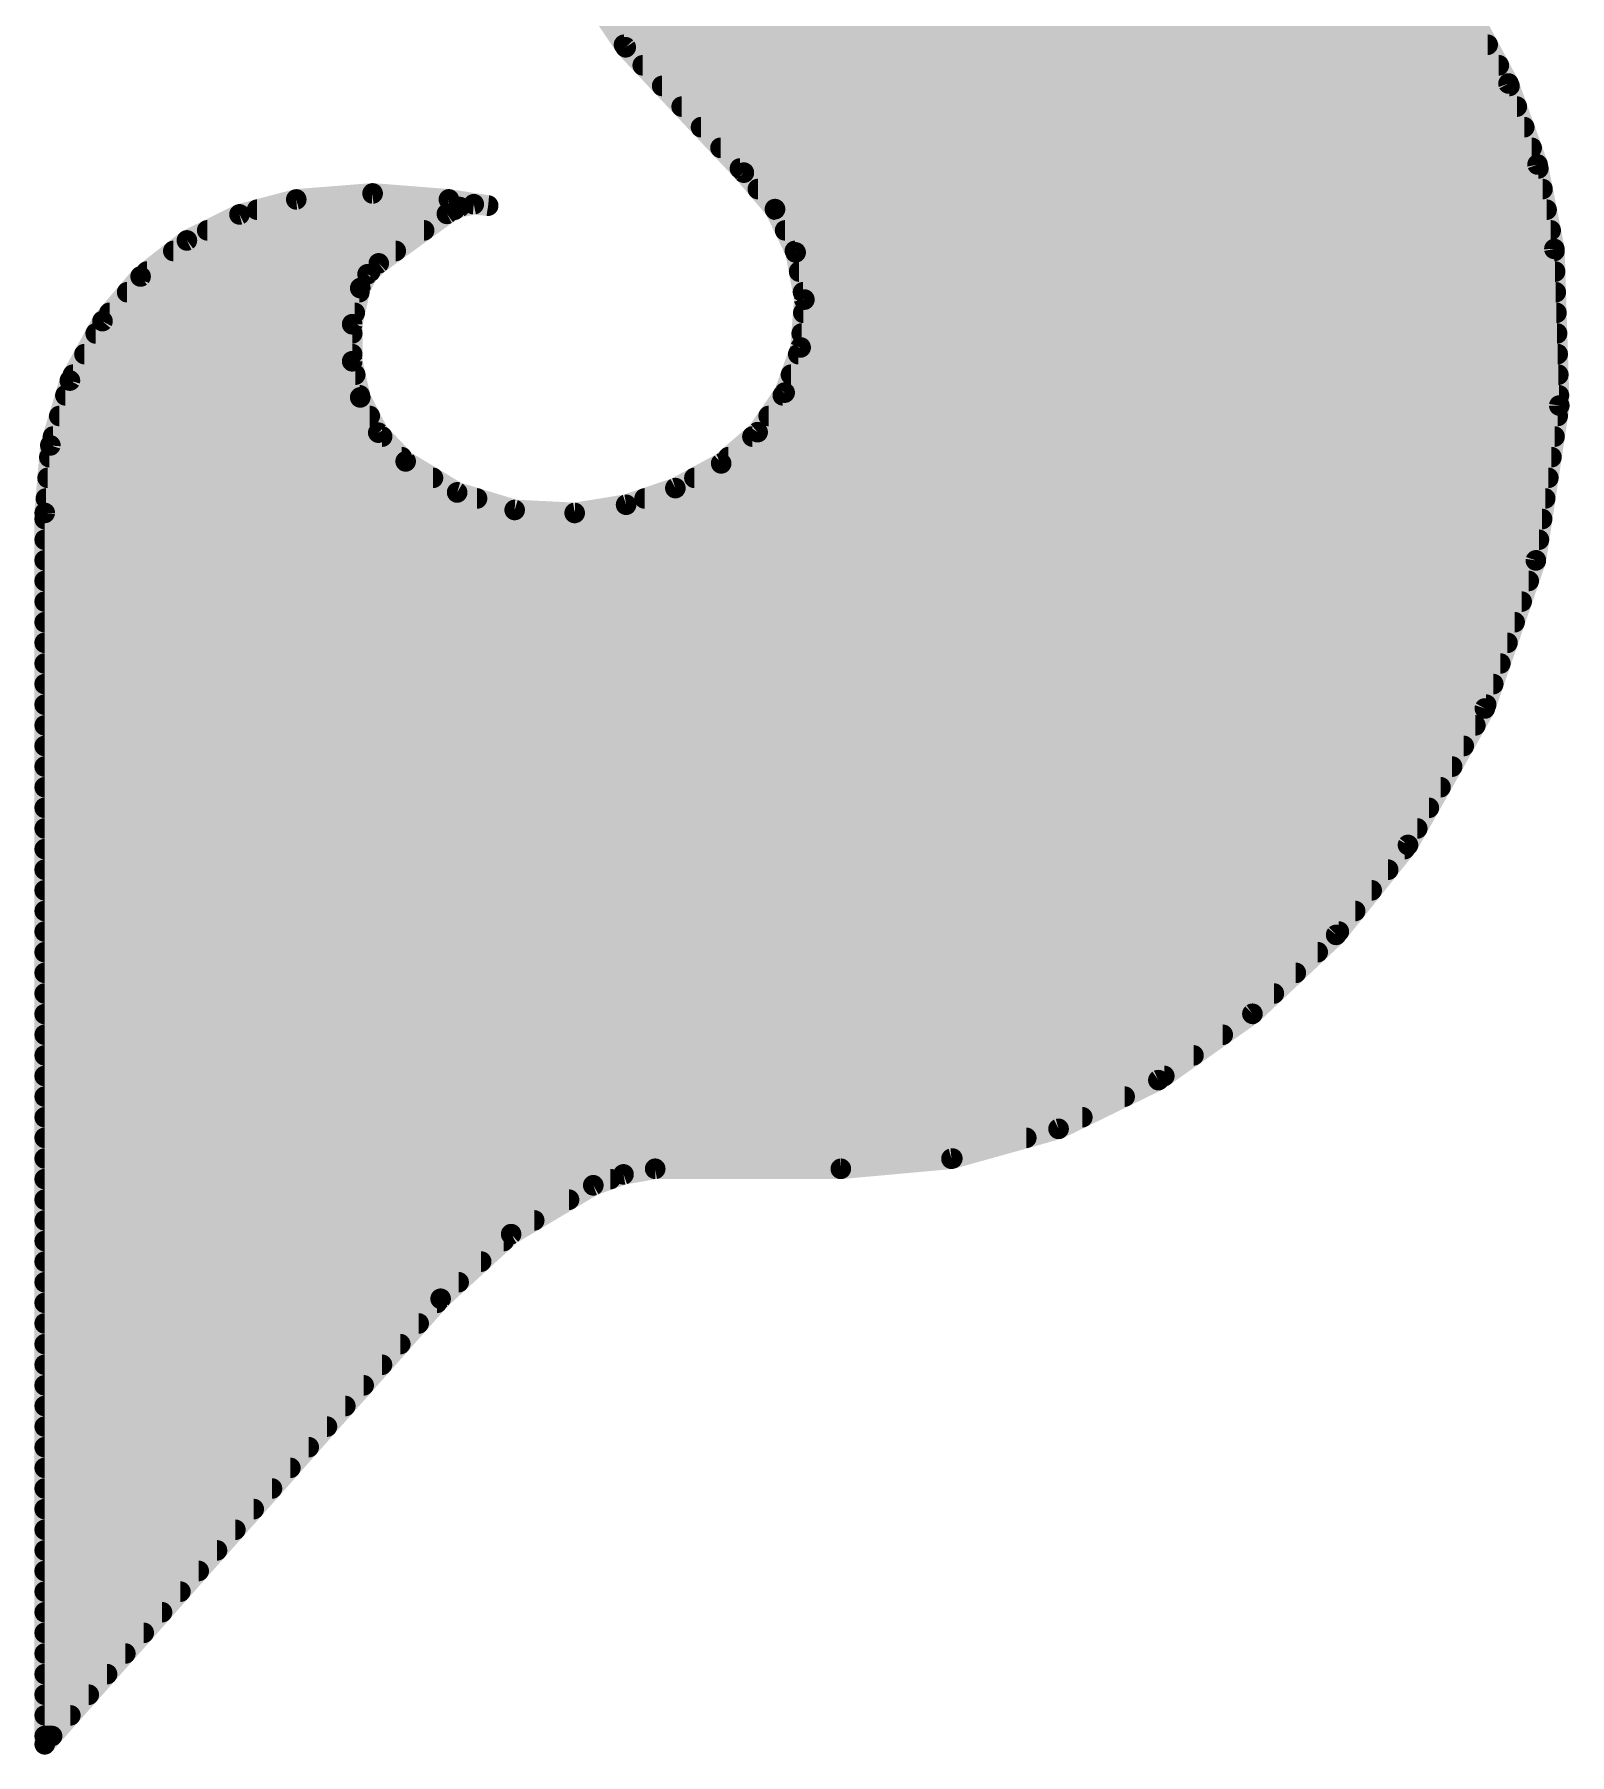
# Model space of a CAD drawing. Extents: x -0.1 to 76.3, y -19.1 to 50.9.
# Drawn here: x 29.832 to 31.723, y 46.662 to 48.781 of the extents above; entities that cross this region are included whole.
import ezdxf

# ---------------------------------------------------------------- set-up
doc = ezdxf.new("R2010")
doc.units = 0
doc.layers.add('21', color=41, linetype='CONTINUOUS')
doc.layers.add('23', color=53, linetype='CONTINUOUS')

msp = doc.modelspace()

# ---------------------------------------------------------------- linework, layer by layer
at = {"layer": '21', "const_width": 0.0254}
for points in [[(30.442, 48.9407), (30.5606, 48.7649)], [(31.6478, 48.7203), (31.5977, 48.8137)], [(30.5414, 48.7934), (31.6086, 48.7934)], [(30.5585, 48.768), (31.6222, 48.768)], [(30.5606, 48.7649), (30.7061, 48.6105)], [(30.5816, 48.7426), (31.6359, 48.7426)], [(30.6055, 48.7172), (31.649, 48.7172)], [(31.6836, 48.6205), (31.6478, 48.7203)], [(30.6295, 48.6918), (31.6581, 48.6918)], [(30.6534, 48.6664), (31.6672, 48.6664)], [(30.6774, 48.641), (31.6763, 48.641)], [(30.7013, 48.6156), (31.6846, 48.6156)], [(30.7061, 48.6105), (30.7444, 48.5656)], [(31.7043, 48.5165), (31.6836, 48.6205)], [(30.2489, 48.5849), (30.1549, 48.5775)], [(30.3429, 48.5775), (30.2489, 48.5849)], [(30.7234, 48.5902), (31.6897, 48.5902)], [(30.1549, 48.5775), (30.085, 48.5591)], [(30.1067, 48.5648), (30.3499, 48.5648)], [(30.3404, 48.5597), (30.3561, 48.5681)], [(30.3912, 48.5699), (30.3429, 48.5775)], [(30.3561, 48.5681), (30.3735, 48.5716)], [(30.3735, 48.5716), (30.3912, 48.5699)], [(30.7444, 48.5656), (30.7699, 48.5123)], [(30.7448, 48.5648), (31.6947, 48.5648)], [(30.085, 48.5591), (30.0202, 48.527)], [(30.2565, 48.4988), (30.3404, 48.5597)], [(30.0202, 48.527), (29.9632, 48.4826)], [(30.0452, 48.5394), (30.3124, 48.5394)], [(30.7569, 48.5394), (31.6998, 48.5394)], [(30.0035, 48.514), (30.2774, 48.514)], [(30.769, 48.514), (31.7044, 48.514)], [(30.7699, 48.5123), (30.7806, 48.4542)], [(31.7103, 48.3237), (31.7043, 48.5165)], [(29.9632, 48.4826), (29.9162, 48.4276)], [(29.9709, 48.4886), (30.246, 48.4886)], [(30.2337, 48.4683), (30.2427, 48.4854)], [(30.2427, 48.4854), (30.2565, 48.4988)], [(30.7742, 48.4886), (31.7052, 48.4886)], [(29.9466, 48.4632), (30.2326, 48.4632)], [(30.2238, 48.4238), (30.2337, 48.4683)], [(30.779, 48.4632), (31.706, 48.4632)], [(29.9249, 48.4378), (30.2269, 48.4378)], [(30.7806, 48.4542), (30.776, 48.3953)], [(30.7794, 48.4378), (31.7068, 48.4378)], [(29.9162, 48.4276), (29.8761, 48.3544)], [(30.2238, 48.3782), (30.2238, 48.4238)], [(29.9079, 48.4124), (30.2238, 48.4124)], [(30.776, 48.3953), (30.7564, 48.3396)], [(30.7774, 48.4124), (31.7076, 48.4124)], [(29.894, 48.387), (30.2238, 48.387)], [(30.2337, 48.3337), (30.2238, 48.3782)], [(30.7731, 48.387), (31.7084, 48.387)], [(29.8761, 48.3544), (29.8521, 48.2745)], [(29.88, 48.3616), (30.2275, 48.3616)], [(30.7642, 48.3616), (31.7091, 48.3616)], [(29.8706, 48.3362), (30.2331, 48.3362)], [(30.2559, 48.2903), (30.2337, 48.3337)], [(30.7564, 48.3396), (30.723, 48.2909)], [(30.7541, 48.3362), (31.7099, 48.3362)], [(29.863, 48.3108), (30.2454, 48.3108)], [(30.7367, 48.3108), (31.7084, 48.3108)], [(31.6815, 48.133), (31.7103, 48.3237)], [(30.2896, 48.2549), (30.2559, 48.2903)], [(30.723, 48.2909), (30.6782, 48.2524)], [(29.8521, 48.2745), (29.8451, 48.1914)], [(29.8553, 48.2854), (30.2606, 48.2854)], [(30.7167, 48.2854), (31.7045, 48.2854)], [(29.8508, 48.26), (30.2847, 48.26)], [(30.353, 48.2167), (30.2896, 48.2549)], [(30.6782, 48.2524), (30.6218, 48.222)], [(30.6871, 48.26), (31.7007, 48.26)], [(29.8487, 48.2346), (30.3233, 48.2346)], [(30.6452, 48.2346), (31.6969, 48.2346)], [(29.8466, 48.2092), (30.3775, 48.2092)], [(30.4238, 48.1951), (30.353, 48.2167)], [(30.6218, 48.222), (30.5611, 48.2015)], [(30.5839, 48.2092), (31.693, 48.2092)], [(29.8451, 48.1914), (29.8451, 46.675)], [(29.8451, 48.1838), (31.6892, 48.1838)], [(30.4978, 48.1914), (30.4238, 48.1951)], [(30.5611, 48.2015), (30.4978, 48.1914)], [(29.8451, 48.1584), (31.6853, 48.1584)], [(29.8451, 48.133), (31.6815, 48.133)], [(31.6187, 47.9506), (31.6815, 48.133)], [(29.8451, 48.1076), (31.6727, 48.1076)], [(29.8451, 48.0822), (31.664, 48.0822)], [(29.8451, 48.0568), (31.6553, 48.0568)], [(29.8451, 48.0314), (31.6465, 48.0314)], [(29.8451, 48.006), (31.6378, 48.006)], [(29.8451, 47.9806), (31.629, 47.9806)], [(29.8451, 47.9552), (31.6203, 47.9552)], [(31.524, 47.7825), (31.6187, 47.9506)], [(29.8451, 47.9298), (31.607, 47.9298)], [(29.8451, 47.9044), (31.5927, 47.9044)], [(29.8451, 47.879), (31.5784, 47.879)], [(29.8451, 47.8536), (31.5641, 47.8536)], [(29.8451, 47.8282), (31.5497, 47.8282)], [(29.8451, 47.8028), (31.5354, 47.8028)], [(31.4356, 47.6718), (31.524, 47.7825)], [(29.8451, 47.7774), (31.5199, 47.7774)], [(29.8451, 47.752), (31.4996, 47.752)], [(29.8451, 47.7266), (31.4793, 47.7266)], [(29.8451, 47.7012), (31.459, 47.7012)], [(29.8451, 47.6758), (31.4388, 47.6758)], [(31.3324, 47.5746), (31.4356, 47.6718)], [(29.8451, 47.6504), (31.4128, 47.6504)], [(29.8451, 47.625), (31.3859, 47.625)], [(29.8451, 47.5996), (31.3589, 47.5996)], [(29.8451, 47.5742), (31.3318, 47.5742)], [(31.2167, 47.4929), (31.3324, 47.5746)], [(29.8451, 47.5488), (31.2959, 47.5488)], [(29.8451, 47.5234), (31.2599, 47.5234)], [(29.8451, 47.498), (31.2239, 47.498)], [(31.0937, 47.4329), (31.2167, 47.4929)], [(29.8451, 47.4726), (31.1751, 47.4726)], [(29.8451, 47.4472), (31.123, 47.4472)], [(29.8451, 47.4218), (31.0539, 47.4218)], [(30.9618, 47.3961), (31.0937, 47.4329)], [(29.8451, 47.3964), (30.9629, 47.3964)], [(30.5207, 47.3634), (30.5579, 47.3769)], [(30.5579, 47.3769), (30.5969, 47.3837)], [(30.5969, 47.3837), (30.8255, 47.3837)], [(30.8255, 47.3837), (30.9618, 47.3961)], [(29.8451, 47.371), (30.5417, 47.371)], [(30.4195, 47.3032), (30.5207, 47.3634)], [(29.8451, 47.3456), (30.4908, 47.3456)], [(29.8451, 47.3202), (30.448, 47.3202)], [(29.8451, 47.2948), (30.4103, 47.2948)], [(30.3327, 47.2237), (30.4195, 47.3032)], [(29.8451, 47.2694), (30.3826, 47.2694)], [(29.8451, 47.244), (30.3549, 47.244)], [(29.8451, 46.675), (30.3327, 47.2237)], [(29.8451, 47.2186), (30.3282, 47.2186)], [(29.8451, 47.1932), (30.3056, 47.1932)], [(29.8451, 47.1678), (30.283, 47.1678)], [(29.8451, 47.1424), (30.2605, 47.1424)], [(29.8451, 47.117), (30.2379, 47.117)], [(29.8451, 47.0916), (30.2153, 47.0916)], [(29.8451, 47.0662), (30.1927, 47.0662)], [(29.8451, 47.0408), (30.1702, 47.0408)], [(29.8451, 47.0154), (30.1476, 47.0154)], [(29.8451, 46.99), (30.125, 46.99)], [(29.8451, 46.9646), (30.1025, 46.9646)], [(29.8451, 46.9392), (30.0799, 46.9392)], [(29.8451, 46.9138), (30.0573, 46.9138)], [(29.8451, 46.8884), (30.0347, 46.8884)], [(29.8451, 46.863), (30.0122, 46.863)], [(29.8451, 46.8376), (29.9896, 46.8376)], [(29.8451, 46.8122), (29.967, 46.8122)], [(29.8451, 46.7868), (29.9444, 46.7868)], [(29.8451, 46.7614), (29.9219, 46.7614)], [(29.8451, 46.736), (29.8993, 46.736)], [(29.8451, 46.7106), (29.8767, 46.7106)], [(29.8451, 46.6852), (29.8542, 46.6852)]]:
    msp.add_lwpolyline(points, dxfattribs=at)
at = {"layer": '21', "const_width": 0.0127}
for points in [[(30.5585, 48.7743, 1), (30.5585, 48.7617)], [(30.5652, 48.7692, 1), (30.556, 48.7605)], [(30.5554, 48.7613, 1), (30.5659, 48.7684)], [(31.6222, 48.7617, 1), (31.6222, 48.7743)], [(30.5816, 48.749, 1), (30.5816, 48.7363)], [(31.6359, 48.7363, 1), (31.6359, 48.749)], [(30.6055, 48.7236, 1), (30.6055, 48.7109)], [(31.6538, 48.7224, 1), (31.6419, 48.7181)], [(31.6422, 48.7173, 1), (31.6534, 48.7233)], [(31.649, 48.7109, 1), (31.649, 48.7236)], [(30.6295, 48.6981, 1), (30.6295, 48.6855)], [(31.6581, 48.6855, 1), (31.6581, 48.6981)], [(30.6534, 48.6728, 1), (30.6534, 48.6601)], [(31.6672, 48.6601, 1), (31.6672, 48.6728)], [(30.6774, 48.6474, 1), (30.6774, 48.6347)], [(31.6763, 48.6347, 1), (31.6763, 48.6474)], [(30.7013, 48.6219, 1), (30.7013, 48.6093)], [(30.7109, 48.6146, 1), (30.7013, 48.6064)], [(30.7015, 48.6061, 1), (30.7107, 48.6149)], [(31.6899, 48.6217, 1), (31.6774, 48.6192)], [(31.6777, 48.6183, 1), (31.6896, 48.6226)], [(31.6846, 48.6093, 1), (31.6846, 48.6219)], [(30.2494, 48.5912, 1), (30.2484, 48.5785)], [(30.2494, 48.5785, 1), (30.2484, 48.5912)], [(30.7234, 48.5966, 1), (30.7234, 48.5839)], [(31.6897, 48.5839, 1), (31.6897, 48.5966)], [(30.1067, 48.5712, 1), (30.1067, 48.5585)], [(30.1544, 48.5838, 1), (30.1554, 48.5712)], [(30.1565, 48.5714, 1), (30.1533, 48.5836)], [(30.3439, 48.5838, 1), (30.3419, 48.5712)], [(30.3424, 48.5712, 1), (30.3434, 48.5838)], [(30.3548, 48.5743, 1), (30.3573, 48.5619)], [(30.3499, 48.5585, 1), (30.3499, 48.5712)], [(30.3591, 48.5625, 1), (30.3531, 48.5737)], [(30.3741, 48.5779, 1), (30.3729, 48.5653)], [(30.3748, 48.5654, 1), (30.3722, 48.5778)], [(30.3902, 48.5636, 1), (30.3922, 48.5762)], [(30.3906, 48.5636, 1), (30.3918, 48.5762)], [(30.7502, 48.5683, 1), (30.7387, 48.5628)], [(30.7448, 48.5712, 1), (30.7448, 48.5585)], [(30.7396, 48.5614, 1), (30.7493, 48.5697)], [(31.6947, 48.5585, 1), (31.6947, 48.5712)], [(30.0834, 48.5652, 1), (30.0866, 48.5529)], [(30.0878, 48.5534, 1), (30.0822, 48.5648)], [(30.3374, 48.5653, 1), (30.3434, 48.5541)], [(30.3441, 48.5546, 1), (30.3367, 48.5648)], [(30.0174, 48.5327, 1), (30.023, 48.5213)], [(30.0241, 48.522, 1), (30.0163, 48.532)], [(30.0452, 48.5457, 1), (30.0452, 48.5331)], [(30.3124, 48.5331, 1), (30.3124, 48.5457)], [(30.7569, 48.5457, 1), (30.7569, 48.5331)], [(31.6998, 48.5331, 1), (31.6998, 48.5457)], [(30.0035, 48.5204, 1), (30.0035, 48.5077)], [(30.2774, 48.5077, 1), (30.2774, 48.5204)], [(30.769, 48.5204, 1), (30.769, 48.5077)], [(30.7761, 48.5134, 1), (30.7636, 48.5111)], [(30.7641, 48.5095, 1), (30.7756, 48.515)], [(31.7106, 48.5167, 1), (31.698, 48.5163)], [(31.6981, 48.5153, 1), (31.7105, 48.5177)], [(31.7044, 48.5077, 1), (31.7044, 48.5204)], [(29.9593, 48.4876, 1), (29.9671, 48.4776)], [(29.968, 48.4785, 1), (29.9583, 48.4867)], [(29.9709, 48.495, 1), (29.9709, 48.4823)], [(30.2383, 48.4899, 1), (30.2471, 48.4808)], [(30.2483, 48.4824, 1), (30.2371, 48.4883)], [(30.246, 48.4823, 1), (30.246, 48.495)], [(30.2528, 48.5039, 1), (30.2602, 48.4937)], [(30.2609, 48.4943, 1), (30.2521, 48.5033)], [(30.7742, 48.495, 1), (30.7742, 48.4823)], [(31.7052, 48.4823, 1), (31.7052, 48.495)], [(29.9466, 48.4695, 1), (29.9466, 48.4569)], [(30.2281, 48.4713, 1), (30.2393, 48.4653)], [(30.2399, 48.4669, 1), (30.2275, 48.4697)], [(30.2326, 48.4569, 1), (30.2326, 48.4695)], [(30.779, 48.4695, 1), (30.779, 48.4569)], [(31.706, 48.4569, 1), (31.706, 48.4695)], [(29.9249, 48.4442, 1), (29.9249, 48.4315)], [(30.2269, 48.4315, 1), (30.2269, 48.4442)], [(30.7794, 48.4442, 1), (30.7794, 48.4315)], [(30.787, 48.4537, 1), (30.7743, 48.4547)], [(30.7744, 48.453, 1), (30.7869, 48.4553)], [(31.7068, 48.4315, 1), (31.7068, 48.4442)], [(29.9114, 48.4317, 1), (29.921, 48.4235)], [(29.9218, 48.4245, 1), (29.9106, 48.4307)], [(30.2301, 48.4238, 1), (30.2174, 48.4238)], [(30.2176, 48.4252, 1), (30.23, 48.4224)], [(29.9079, 48.4188, 1), (29.9079, 48.4061)], [(30.2238, 48.4061, 1), (30.2238, 48.4188)], [(30.782, 48.3932, 1), (30.7701, 48.3974)], [(30.7774, 48.4188, 1), (30.7774, 48.4061)], [(31.7076, 48.4061, 1), (31.7076, 48.4188)], [(29.894, 48.3933, 1), (29.894, 48.3807)], [(30.23, 48.3796, 1), (30.2176, 48.3768)], [(30.2238, 48.3807, 1), (30.2238, 48.3933)], [(30.7731, 48.3933, 1), (30.7731, 48.3807)], [(30.7697, 48.3958, 1), (30.7824, 48.3948)], [(31.7084, 48.3807, 1), (31.7084, 48.3933)], [(29.8705, 48.3575, 1), (29.8817, 48.3514)], [(29.8822, 48.3526, 1), (29.87, 48.3563)], [(29.88, 48.368, 1), (29.88, 48.3553)], [(30.2174, 48.3782, 1), (30.2301, 48.3782)], [(30.2275, 48.3553, 1), (30.2275, 48.368)], [(30.7642, 48.368, 1), (30.7642, 48.3553)], [(31.7091, 48.3553, 1), (31.7091, 48.368)], [(29.8706, 48.3426, 1), (29.8706, 48.3299)], [(30.2394, 48.3366, 1), (30.228, 48.3308)], [(30.2331, 48.3299, 1), (30.2331, 48.3426)], [(30.7541, 48.3426, 1), (30.7541, 48.3299)], [(30.7504, 48.3417, 1), (30.7624, 48.3375)], [(30.7616, 48.336, 1), (30.7512, 48.3432)], [(31.7099, 48.3299, 1), (31.7099, 48.3426)], [(29.863, 48.3171, 1), (29.863, 48.3045)], [(30.2275, 48.3323, 1), (30.2399, 48.3351)], [(30.2454, 48.3045, 1), (30.2454, 48.3171)], [(30.7367, 48.3171, 1), (30.7367, 48.3045)], [(31.704, 48.3235, 1), (31.7167, 48.3239)], [(31.7166, 48.3227, 1), (31.7041, 48.3246)], [(31.7084, 48.3045, 1), (31.7084, 48.3171)], [(30.2605, 48.2946, 1), (30.2513, 48.2859)], [(30.7178, 48.2944, 1), (30.7283, 48.2873)], [(30.7272, 48.286, 1), (30.7189, 48.2957)], [(29.8584, 48.274, 1), (29.8457, 48.2751)], [(29.846, 48.2764, 1), (29.8581, 48.2727)], [(29.8553, 48.2918, 1), (29.8553, 48.2791)], [(30.2503, 48.2874, 1), (30.2616, 48.2931)], [(30.2606, 48.2791, 1), (30.2606, 48.2918)], [(30.7167, 48.2918, 1), (30.7167, 48.2791)], [(31.7045, 48.2791, 1), (31.7045, 48.2918)], [(29.8508, 48.2664, 1), (29.8508, 48.2537)], [(30.2929, 48.2603, 1), (30.2863, 48.2495)], [(30.2847, 48.2537, 1), (30.2847, 48.2664)], [(30.285, 48.2505, 1), (30.2942, 48.2593)], [(30.6741, 48.2572, 1), (30.6823, 48.2476)], [(30.6812, 48.2468, 1), (30.6752, 48.258)], [(30.6871, 48.2664, 1), (30.6871, 48.2537)], [(31.7007, 48.2537, 1), (31.7007, 48.2664)], [(29.8487, 48.2409, 1), (29.8487, 48.2283)], [(30.3233, 48.2283, 1), (30.3233, 48.2409)], [(30.6452, 48.2409, 1), (30.6452, 48.2283)], [(31.6969, 48.2283, 1), (31.6969, 48.2409)], [(29.8466, 48.2156, 1), (29.8466, 48.2029)], [(30.3549, 48.2228, 1), (30.3512, 48.2106)], [(30.3497, 48.2112, 1), (30.3563, 48.2221)], [(30.3775, 48.2029, 1), (30.3775, 48.2156)], [(30.5839, 48.2156, 1), (30.5839, 48.2029)], [(30.6188, 48.2276, 1), (30.6248, 48.2164)], [(30.6238, 48.216, 1), (30.6198, 48.228)], [(31.693, 48.2029, 1), (31.693, 48.2156)], [(29.8515, 48.1914, 1), (29.8388, 48.1914)], [(29.8388, 48.1919, 1), (29.8514, 48.1909)], [(29.8451, 48.1902, 1), (29.8451, 48.1775)], [(30.4242, 48.2014, 1), (30.4235, 48.1887)], [(30.422, 48.189, 1), (30.4257, 48.2011)], [(30.4968, 48.1977, 1), (30.4988, 48.1851)], [(30.4975, 48.1851, 1), (30.4981, 48.1977)], [(30.5591, 48.2075, 1), (30.5631, 48.1955)], [(30.5621, 48.1952, 1), (30.5601, 48.2077)], [(31.6892, 48.1775, 1), (31.6892, 48.1902)], [(29.8451, 48.1647, 1), (29.8451, 48.1521)], [(31.6853, 48.1521, 1), (31.6853, 48.1647)], [(29.8451, 48.1394, 1), (29.8451, 48.1267)], [(31.6752, 48.1339, 1), (31.6878, 48.132)], [(31.6875, 48.1309, 1), (31.6755, 48.135)], [(31.6815, 48.1267, 1), (31.6815, 48.1394)], [(29.8451, 48.114, 1), (29.8451, 48.1013)], [(31.6727, 48.1013, 1), (31.6727, 48.114)], [(29.8451, 48.0885, 1), (29.8451, 48.0759)], [(31.664, 48.0759, 1), (31.664, 48.0885)], [(29.8451, 48.0632, 1), (29.8451, 48.0505)], [(31.6553, 48.0505, 1), (31.6553, 48.0632)], [(29.8451, 48.0378, 1), (29.8451, 48.0251)], [(31.6465, 48.0251, 1), (31.6465, 48.0378)], [(29.8451, 48.0123, 1), (29.8451, 47.9997)], [(31.6378, 47.9997, 1), (31.6378, 48.0123)], [(29.8451, 47.987, 1), (29.8451, 47.9743)], [(31.629, 47.9743, 1), (31.629, 47.987)], [(29.8451, 47.9616, 1), (29.8451, 47.9489)], [(31.6242, 47.9475, 1), (31.6131, 47.9537)], [(31.6203, 47.9489, 1), (31.6203, 47.9616)], [(29.8451, 47.9361, 1), (29.8451, 47.9235)], [(31.607, 47.9235, 1), (31.607, 47.9361)], [(31.6127, 47.9526, 1), (31.6247, 47.9485)], [(29.8451, 47.9108, 1), (29.8451, 47.8981)], [(31.5927, 47.8981, 1), (31.5927, 47.9108)], [(29.8451, 47.8854, 1), (29.8451, 47.8727)], [(31.5784, 47.8727, 1), (31.5784, 47.8854)], [(29.8451, 47.8599, 1), (29.8451, 47.8473)], [(31.5641, 47.8473, 1), (31.5641, 47.8599)], [(29.8451, 47.8346, 1), (29.8451, 47.8219)], [(31.5497, 47.8219, 1), (31.5497, 47.8346)], [(29.8451, 47.8092, 1), (29.8451, 47.7965)], [(31.5354, 47.7965, 1), (31.5354, 47.8092)], [(31.5185, 47.7856, 1), (31.5295, 47.7794)], [(31.529, 47.7785, 1), (31.519, 47.7865)], [(29.8451, 47.7837, 1), (29.8451, 47.7711)], [(31.5199, 47.7711, 1), (31.5199, 47.7837)], [(29.8451, 47.7584, 1), (29.8451, 47.7457)], [(31.4996, 47.7457, 1), (31.4996, 47.7584)], [(29.8451, 47.733, 1), (29.8451, 47.7203)], [(31.4793, 47.7203, 1), (31.4793, 47.733)], [(29.8451, 47.7075, 1), (29.8451, 47.6949)], [(31.459, 47.6949, 1), (31.459, 47.7075)], [(29.8451, 47.6822, 1), (29.8451, 47.6695)], [(31.4388, 47.6695, 1), (31.4388, 47.6822)], [(31.4306, 47.6758, 1), (31.4405, 47.6678)], [(31.4399, 47.6672, 1), (31.4312, 47.6764)], [(29.8451, 47.6568, 1), (29.8451, 47.6441)], [(31.4128, 47.6441, 1), (31.4128, 47.6568)], [(29.8451, 47.6313, 1), (29.8451, 47.6187)], [(31.3859, 47.6187, 1), (31.3859, 47.6313)], [(29.8451, 47.6059, 1), (29.8451, 47.5933)], [(31.3589, 47.5933, 1), (31.3589, 47.6059)], [(29.8451, 47.5806, 1), (29.8451, 47.5679)], [(31.3281, 47.5792, 1), (31.3368, 47.57)], [(31.3361, 47.5694, 1), (31.3288, 47.5798)], [(31.3318, 47.5679, 1), (31.3318, 47.5806)], [(29.8451, 47.5551, 1), (29.8451, 47.5425)], [(31.2959, 47.5425, 1), (31.2959, 47.5551)], [(29.8451, 47.5297, 1), (29.8451, 47.5171)], [(31.2599, 47.5171, 1), (31.2599, 47.5297)], [(29.8451, 47.5044, 1), (29.8451, 47.4917)], [(31.213, 47.4981, 1), (31.2204, 47.4877)], [(31.2195, 47.4872, 1), (31.2139, 47.4986)], [(31.2239, 47.4917, 1), (31.2239, 47.5044)], [(29.8451, 47.4789, 1), (29.8451, 47.4663)], [(31.1751, 47.4663, 1), (31.1751, 47.4789)], [(29.8451, 47.4535, 1), (29.8451, 47.4409)], [(31.123, 47.4409, 1), (31.123, 47.4535)], [(29.8451, 47.4282, 1), (29.8451, 47.4155)], [(31.0539, 47.4155, 1), (31.0539, 47.4282)], [(31.0909, 47.4386, 1), (31.0964, 47.4272)], [(31.0954, 47.4268, 1), (31.092, 47.439)], [(29.8451, 47.4027, 1), (29.8451, 47.3901)], [(30.5568, 47.3831, 1), (30.559, 47.3706)], [(30.5601, 47.3709, 1), (30.5558, 47.3828)], [(30.5969, 47.3901, 1), (30.5969, 47.3774)], [(30.598, 47.3774, 1), (30.5958, 47.39)], [(30.8249, 47.39, 1), (30.8261, 47.3774)], [(30.8255, 47.3774, 1), (30.8255, 47.3901)], [(30.9601, 47.4022, 1), (30.9635, 47.39)], [(30.9624, 47.3898, 1), (30.9612, 47.4024)], [(30.9629, 47.3901, 1), (30.9629, 47.4027)], [(29.8451, 47.3773, 1), (29.8451, 47.3647)], [(30.5185, 47.3694, 1), (30.5229, 47.3574)], [(30.5239, 47.3579, 1), (30.5175, 47.3689)], [(30.5417, 47.3647, 1), (30.5417, 47.3773)], [(29.8451, 47.352, 1), (29.8451, 47.3393)], [(30.4908, 47.3393, 1), (30.4908, 47.352)], [(29.8451, 47.3265, 1), (29.8451, 47.3139)], [(30.448, 47.3139, 1), (30.448, 47.3265)], [(29.8451, 47.3011, 1), (29.8451, 47.2885)], [(30.4103, 47.2885, 1), (30.4103, 47.3011)], [(30.4163, 47.3087, 1), (30.4227, 47.2978)], [(30.4238, 47.2986, 1), (30.4152, 47.3079)], [(29.8451, 47.2758, 1), (29.8451, 47.2631)], [(30.3826, 47.2631, 1), (30.3826, 47.2758)], [(29.8451, 47.2503, 1), (29.8451, 47.2377)], [(30.3549, 47.2377, 1), (30.3549, 47.2503)], [(29.8451, 47.2249, 1), (29.8451, 47.2123)], [(30.3284, 47.2284, 1), (30.337, 47.219)], [(30.3374, 47.2195, 1), (30.328, 47.2279)], [(30.3282, 47.2123, 1), (30.3282, 47.2249)], [(29.8451, 47.1996, 1), (29.8451, 47.1869)], [(30.3056, 47.1869, 1), (30.3056, 47.1996)], [(29.8451, 47.1741, 1), (29.8451, 47.1615)], [(30.283, 47.1615, 1), (30.283, 47.1741)], [(29.8451, 47.1487, 1), (29.8451, 47.1361)], [(30.2605, 47.1361, 1), (30.2605, 47.1487)], [(29.8451, 47.1234, 1), (29.8451, 47.1107)], [(30.2379, 47.1107, 1), (30.2379, 47.1234)], [(29.8451, 47.0979, 1), (29.8451, 47.0853)], [(30.2153, 47.0853, 1), (30.2153, 47.0979)], [(29.8451, 47.0725, 1), (29.8451, 47.0599)], [(30.1927, 47.0599, 1), (30.1927, 47.0725)], [(29.8451, 47.0472, 1), (29.8451, 47.0345)], [(30.1702, 47.0345, 1), (30.1702, 47.0472)], [(29.8451, 47.0217, 1), (29.8451, 47.0091)], [(30.1476, 47.0091, 1), (30.1476, 47.0217)], [(29.8451, 46.9963, 1), (29.8451, 46.9837)], [(30.125, 46.9837, 1), (30.125, 46.9963)], [(29.8451, 46.971, 1), (29.8451, 46.9583)], [(30.1025, 46.9583, 1), (30.1025, 46.971)], [(29.8451, 46.9455, 1), (29.8451, 46.9329)], [(30.0799, 46.9329, 1), (30.0799, 46.9455)], [(29.8451, 46.9201, 1), (29.8451, 46.9075)], [(30.0573, 46.9075, 1), (30.0573, 46.9201)], [(29.8451, 46.8948, 1), (29.8451, 46.8821)], [(30.0347, 46.8821, 1), (30.0347, 46.8948)], [(29.8451, 46.8693, 1), (29.8451, 46.8567)], [(30.0122, 46.8567, 1), (30.0122, 46.8693)], [(29.8451, 46.8439, 1), (29.8451, 46.8313)], [(29.9896, 46.8313, 1), (29.9896, 46.8439)], [(29.8451, 46.8186, 1), (29.8451, 46.8059)], [(29.967, 46.8059, 1), (29.967, 46.8186)], [(29.8451, 46.7931, 1), (29.8451, 46.7805)], [(29.9444, 46.7805, 1), (29.9444, 46.7931)], [(29.8451, 46.7677, 1), (29.8451, 46.7551)], [(29.9219, 46.7551, 1), (29.9219, 46.7677)], [(29.8451, 46.7424, 1), (29.8451, 46.7297)], [(29.8993, 46.7297, 1), (29.8993, 46.7424)], [(29.8451, 46.7169, 1), (29.8451, 46.7043)], [(29.8767, 46.7043, 1), (29.8767, 46.7169)], [(29.8451, 46.6915, 1), (29.8451, 46.6789)], [(29.8542, 46.6789, 1), (29.8542, 46.6915)], [(29.8404, 46.6792, 1), (29.8498, 46.6708)], [(29.8388, 46.675, 1), (29.8515, 46.675)]]:
    msp.add_lwpolyline(points, format="xyb", dxfattribs=at)
at = {"layer": '23'}
msp.add_point((29.845, 46.6725), dxfattribs=at)

doc.saveas('drawing.dxf')
